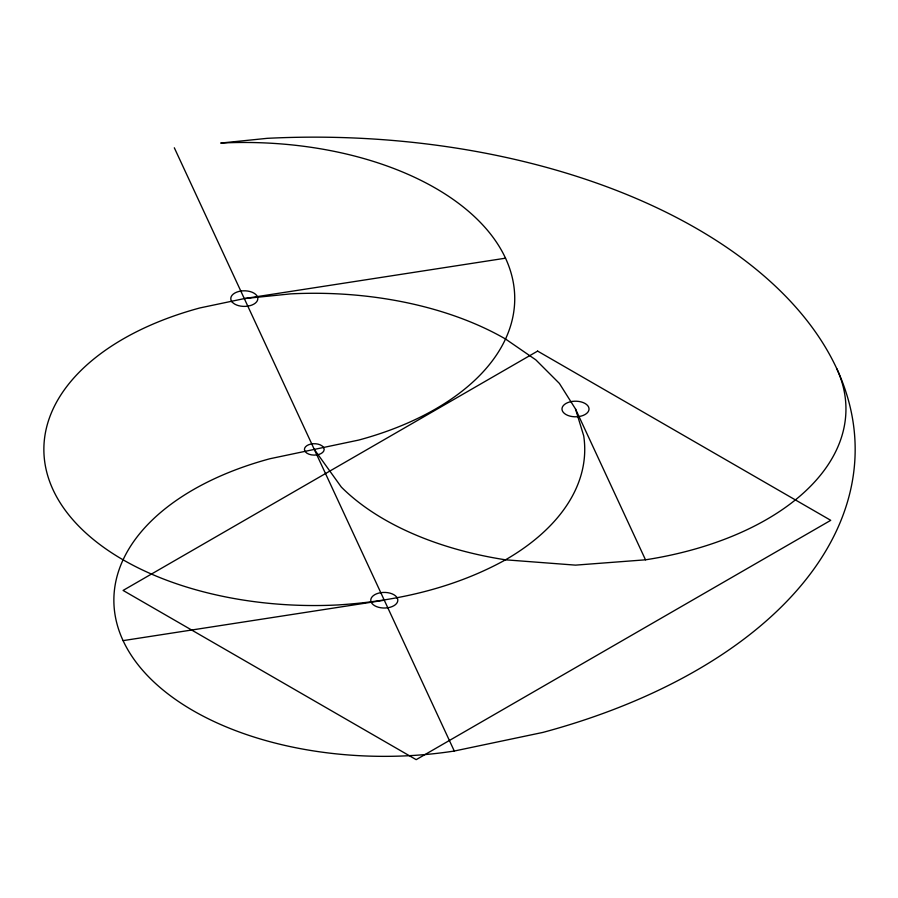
<?xml version="1.0" encoding="UTF-8"?>
<svg xmlns="http://www.w3.org/2000/svg" width="898" height="898" viewBox="0 0 898 898"><rect width="100%" height="100%" fill="white"/><g stroke="black" fill="none" stroke-linecap="round" stroke-linejoin="round"><path stroke-width="1.35" d="M505.518 258.186L244.312 298.596L200.007 307.913A270.433 156.129 0 0 0 53.083 489.825A270.433 156.129 0 0 0 337.873 604.949C396.029 601.301 454.231 588.212 505.518 559.813L575.517 565.134L645.505 559.813A270.433 156.129 0 0 0 836.734 368.595A540.854 312.257 0 0 0 267.166 138.337L220.74 143.063A270.433 156.129 0 0 1 505.518 258.186A270.433 156.129 0 0 1 358.594 440.099L270.006 458.721A270.433 156.129 0 0 0 130.176 653.621A270.433 156.129 0 0 0 454.287 751.031L542.875 732.42A540.854 312.257 0 0 0 836.734 368.595M123.082 640.633L384.288 600.223M244.312 298.596L290.728 293.871A270.433 156.129 0 0 1 505.518 339.006L535.825 359.862L559.387 383.424L575.517 409.005L645.505 559.813M314.3 449.415L341.319 487.064A270.433 156.129 0 0 0 505.518 559.813A270.433 156.129 0 0 0 583.7 435.799L575.517 409.005M174.313 147.788L454.287 751.031M537.621 351.096L123.082 590.435L416.189 759.663L830.74 520.324L537.621 351.096M318.476 454.579L316.859 454.916A9.867 5.702 0 0 1 305.354 451.817L304.77 450.886A9.867 5.702 0 0 1 310.921 444.061A9.867 5.702 0 0 1 323.246 447.002L323.83 447.934A9.867 5.702 0 0 1 318.476 454.579M572.015 401.462L569.803 401.922A13.526 7.801 0 0 0 562.451 411.026A13.526 7.801 0 0 0 576.696 416.773L579.019 416.537A13.526 7.801 0 0 0 588.572 406.985A13.526 7.801 0 0 0 572.015 401.462M232.054 301.896L231.246 300.617A13.526 7.801 0 0 1 240.81 291.064A13.526 7.801 0 0 1 257.367 296.576L257.782 297.923A13.526 7.801 0 0 1 247.803 306.139A13.526 7.801 0 0 1 232.054 301.896M397.354 598.203L396.546 596.923A13.526 7.801 0 0 0 380.797 592.68A13.526 7.801 0 0 0 370.818 600.897L371.233 602.244A13.526 7.801 0 0 0 387.79 607.766A13.526 7.801 0 0 0 397.354 598.203"/></g></svg>
